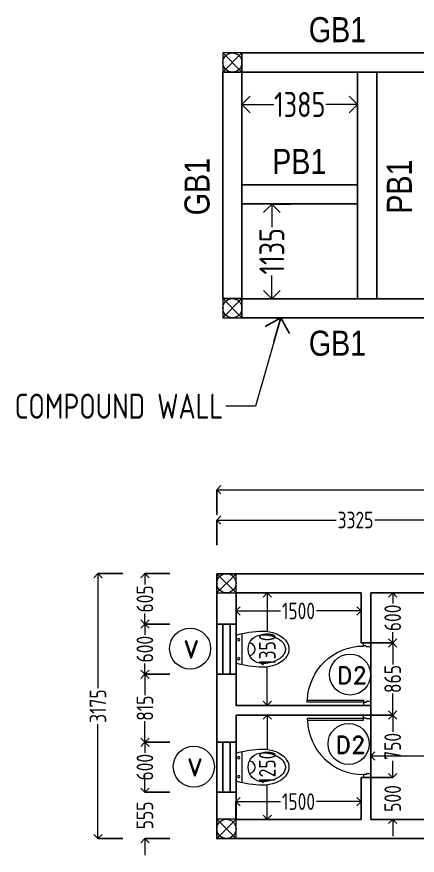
# Model space of a CAD drawing. Header units: inches. Extents: x -605 to 2991212, y -2872845 to 0.
# Drawn here: x 2267838 to 2272639, y -2757840 to -2747790 of the extents above; entities that cross this region are included whole.
import ezdxf

# ---------------------------------------------------------------- set-up
doc = ezdxf.new("R2010")
doc.units = ezdxf.units.IN
doc.header["$LTSCALE"] = 600
doc.header["$MEASUREMENT"] = 0
for name, color, linetype, lineweight in [('DIM', 251, 'Continuous', 0), ('FURNITURE', 23, 'Continuous', 9), ('OBJET', 251, 'Continuous', 9), ('PV_TEXT_ROMANS', 7, 'Continuous', 0), ('rDIMension', 1, 'Continuous', 18), ('rRCC 2', 40, 'Continuous', 15), ('TEXT', 7, 'Continuous', 0)]:
    doc.layers.add(name, color=color, linetype=linetype, lineweight=lineweight)
doc.layers.add('SnT-ROAD', color=25, linetype='Continuous')
doc.styles.add('DIM', font='geniso.shx', dxfattribs={"width": 0.85})
doc.styles.add('J.P', font='ARIALN.TTF')
doc.styles.add('PV_ROMAND', font='romand.shx')
doc.dimstyles.new('ST-100', dxfattribs={"dimscale": 100, "dimtxt": 2.5, "dimasz": 2, "dimexe": 0.18, "dimexo": 0.0625, "dimgap": 0.2, "dimtad": 0, "dimdec": 0, "dimzin": 0, "dimdsep": 46, "dimtxsty": 'DIM', "dimblk": 'OPEN90', "dimcen": 0.09, "dimclrd": 256, "dimclrt": 7, "dimadec": 0, "dimazin": 0, "dimtfac": 1, "dimtdec": 0, "dimtofl": 0, "dimtmove": 0, "dimatfit": 3, "dimldrblk": 'OPEN90', "dimfxl": 1, "dimtolj": 1, "dimtzin": 0, "dimlwd": -1, "dimarcsym": 0})
doc.dimstyles.new('ST-150', dxfattribs={"dimscale": 75, "dimtxt": 3, "dimasz": 2, "dimexe": 0.18, "dimexo": 0.0625, "dimgap": 0.2, "dimtad": 0, "dimdec": 0, "dimlfac": 2, "dimzin": 0, "dimdsep": 46, "dimtxsty": 'DIM', "dimblk": 'OPEN90', "dimcen": 0.09, "dimclrd": 256, "dimclrt": 7, "dimadec": 0, "dimazin": 0, "dimtfac": 1, "dimtdec": 0, "dimtofl": 0, "dimtmove": 0, "dimatfit": 3, "dimldrblk": 'OPEN90', "dimfxl": 1, "dimtolj": 1, "dimtzin": 0, "dimlwd": -1, "dimarcsym": 0})

# ---------------------------------------------------------------- blocks, each defined once
blk = doc.blocks.new('_Open90')
at = {"color": 0, "linetype": 'ByBlock', "lineweight": -2}
for p, q in [((-0.5, 0.5), (0, 0)), ((0, 0), (-1, 0)), ((0, 0), (-0.5, -0.5))]:
    blk.add_line(p, q, dxfattribs=at)
blk = doc.blocks.new('*D2023')
at = {"layer": 'Defpoints', "color": 0}
for p in [(2270538, -2748731), (2271924, -2748731), (2271924, -2748841)]:
    blk.add_point(p, dxfattribs=at)
at = {"layer": 'rDIMension', "color": 0, "linetype": 'ByBlock', "lineweight": -2}
for p, q in [((2270538, -2748731), (2270538, -2748841)), ((2271924, -2748731), (2271924, -2748841))]:
    blk.add_line(p, q, dxfattribs=at)
at = {"layer": 'rDIMension'}
for p, q in [((2270738, -2748841), (2270918, -2748841)), ((2271724, -2748841), (2271544, -2748841))]:
    blk.add_line(p, q, dxfattribs=at)
at = {"layer": 'rDIMension', "xscale": 200, "yscale": 200, "zscale": 200, "rotation": 180}
blk.add_blockref('_Open90', (2270538, -2748841), dxfattribs=at)
at = {"layer": 'rDIMension', "xscale": 200, "yscale": 200, "zscale": 200}
blk.add_blockref('_Open90', (2271924, -2748841), dxfattribs=at)
at = {"layer": 'rDIMension', "color": 7, "insert": (2271231, -2748841), "char_height": 300, "attachment_point": 5, "style": 'DIM'}
blk.add_mtext('\\A1;1385', dxfattribs=at)
blk = doc.blocks.new('*D2024')
at = {"layer": 'Defpoints', "color": 0}
for p in [(2271122, -2750034), (2270896, -2751169), (2271122, -2751169)]:
    blk.add_point(p, dxfattribs=at)
at = {"layer": 'rDIMension', "color": 0, "linetype": 'ByBlock', "lineweight": -2}
for p, q in [((2271122, -2750034), (2270896, -2750034)), ((2271122, -2751169), (2270896, -2751169))]:
    blk.add_line(p, q, dxfattribs=at)
at = {"layer": 'rDIMension'}
for p, q in [((2270896, -2750234), (2270896, -2750313)), ((2270896, -2750969), (2270896, -2750889))]:
    blk.add_line(p, q, dxfattribs=at)
at = {"layer": 'rDIMension', "xscale": 200, "yscale": 200, "zscale": 200}
for p, rotation in [((2270896, -2750034), 90), ((2270896, -2751169), 270)]:
    blk.add_blockref('_Open90', p, dxfattribs=dict(at, rotation=rotation))
at = {"layer": 'rDIMension', "color": 7, "insert": (2270896, -2750601), "char_height": 300, "attachment_point": 5, "rotation": 90, "style": 'DIM'}
blk.add_mtext('\\A1;1135', dxfattribs=at)
blk = doc.blocks.new('door1')
at = {"layer": 'FURNITURE', "ltscale": 10}
blk.add_line((-29102.45, -2427.68), (-29134.02, -2427.68), dxfattribs=at)
for points in [[(-29103.25, -2391.1), (-29103.25, -2423.54), (-29102.22, -2423.54), (-29102.22, -2391.1)], [(-29134.02, -2425.03), (-29134.47, -2425.03), (-29134.47, -2423.52), (-29136.24, -2423.52), (-29136.24, -2427.68), (-29134.02, -2427.68)], [(-29102.45, -2425.03), (-29102.01, -2425.03), (-29102.01, -2423.52), (-29100.24, -2423.52), (-29100.24, -2427.68), (-29102.45, -2427.68)]]:
    blk.add_lwpolyline(points, close=True, dxfattribs=at)
blk.add_arc((-29102.22, -2423.52), 32.24, 91.8346, 180, dxfattribs=at)
blk = doc.blocks.new('D2')
at = {"layer": 'TEXT'}
blk.add_circle((2458089, -2300414), 246, dxfattribs=at)
at = {"layer": 'TEXT', "insert": (2457932, -2300321), "char_height": 206.1, "attachment_point": 1, "style": 'PV_ROMAND'}
blk.add_mtext('D2', dxfattribs=at)
blk = doc.blocks.new('WC')
at = {"layer": 'OBJET'}
for p, q in [((-6.48, 2.5), (6.48, 2.5)), ((-5.84, 0), (5.84, 0))]:
    blk.add_line(p, q, dxfattribs=at)
for centre in [(-3.93, 1.15), (3.93, 1.15)]:
    blk.add_circle(centre, 0.504, dxfattribs=at)
for centre, radius, start, end in [((34.68, 11.75), 42.19, 181.0205, 196.1744), ((0, 11), 6, 180, 0), ((-34.68, 11.75), 42.19, 343.8256, 358.9795), ((0, 5), 2.79, 13.4234, 166.5766)]:
    blk.add_arc(centre, radius, start, end, dxfattribs=at)
blk.add_ellipse((0, 11), major_axis=(0, 11), ratio=0.681818, start_param=4.712389, end_param=7.853982, dxfattribs=at)
blk.add_open_spline([(6, 11), (6, 11.71), (5.95, 12.42), (5.68, 14.24), (5.38, 15.32), (4.55, 17.24), (4.03, 18.06), (2.88, 19.36), (2.26, 19.83), (1.01, 20.41), (0.39, 20.53), (-0.74, 20.46), (-1.26, 20.32), (-2.29, 19.8), (-2.8, 19.41), (-3.77, 18.39), (-4.22, 17.76), (-4.99, 16.29), (-5.31, 15.46), (-5.78, 13.68), (-5.93, 12.73), (-5.99, 11.52), (-6, 11.26), (-6, 11)], degree=3, knots=[4.712389, 4.712389, 4.712389, 4.712389, 4.92559, 4.92559, 5.275668, 5.275668, 5.625747, 5.625747, 5.975825, 5.975825, 6.325903, 6.325903, 6.616019, 6.616019, 6.906135, 6.906135, 7.196251, 7.196251, 7.486368, 7.486368, 7.776484, 7.776484, 7.853982, 7.853982, 7.853982, 7.853982], dxfattribs=at)
blk = doc.blocks.new('5TV')
at = {"layer": 'SnT-ROAD', "color": 5, "linetype": 'ByBlock'}
blk.add_lwpolyline([(2695000, -2336680), (2695000, -2337280), (2695230, -2337280), (2695230, -2336680)], close=True, dxfattribs=at)
for points in [[(2695071, -2337280), (2695071, -2336680)], [(2695159, -2337280), (2695159, -2336680)]]:
    blk.add_lwpolyline(points, dxfattribs=at)
blk = doc.blocks.new('*D2028')
at = {"layer": 'Defpoints', "color": 0}
for p in [(2276096, -2753460), (2270236, -2754465), (2276096, -2754465)]:
    blk.add_point(p, dxfattribs=at)
at = {"layer": 'DIM', "color": 0, "linetype": 'ByBlock', "lineweight": -2}
for p, q in [((2270236, -2753760), (2270236, -2753460)), ((2276096, -2753760), (2276096, -2753460))]:
    blk.add_line(p, q, dxfattribs=at)
at = {"layer": 'DIM', "linetype": 'ByBlock'}
for p, q in [((2270336, -2753460), (2272934, -2753460)), ((2275996, -2753460), (2273399, -2753460))]:
    blk.add_line(p, q, dxfattribs=at)
at = {"layer": 'DIM', "xscale": 100, "yscale": 100, "zscale": 100}
for p, rotation in [((2270236, -2753460), 179.9999999999955), ((2276096, -2753460), 359.9999999999955)]:
    blk.add_blockref('_Open90', p, dxfattribs=dict(at, rotation=rotation))
at = {"layer": 'DIM', "color": 7, "insert": (2273166, -2753460), "char_height": 200, "attachment_point": 5, "style": 'DIM'}
blk.add_mtext('\\A1;5860', dxfattribs=at)
blk = doc.blocks.new('*D2030')
at = {"layer": 'Defpoints', "color": 0}
for p in [(2270466, -2754912), (2271966, -2754912), (2271966, -2754912)]:
    blk.add_point(p, dxfattribs=at)
at = {"layer": 'DIM', "color": 0, "linetype": 'ByBlock', "lineweight": -2}
for p, q in [((2270466, -2754912), (2270466, -2754912)), ((2271966, -2754912), (2271966, -2754912))]:
    blk.add_line(p, q, dxfattribs=at)
at = {"layer": 'DIM', "linetype": 'ByBlock'}
for p, q in [((2270566, -2754912), (2271001, -2754912)), ((2271866, -2754912), (2271432, -2754912))]:
    blk.add_line(p, q, dxfattribs=at)
at = {"layer": 'DIM', "xscale": 100, "yscale": 100, "zscale": 100}
for p, rotation in [((2270466, -2754912), 179.9999999999822), ((2271966, -2754912), 359.9999999999822)]:
    blk.add_blockref('_Open90', p, dxfattribs=dict(at, rotation=rotation))
at = {"layer": 'DIM', "color": 7, "insert": (2271216, -2754912), "char_height": 200, "attachment_point": 5, "style": 'DIM'}
blk.add_mtext('\\A1;1500', dxfattribs=at)
blk = doc.blocks.new('*D2031')
at = {"layer": 'Defpoints', "color": 0}
for p in [(2270466, -2756160), (2270466, -2757410), (2270842, -2757410)]:
    blk.add_point(p, dxfattribs=at)
at = {"layer": 'DIM', "color": 0, "linetype": 'ByBlock', "lineweight": -2}
for p, q in [((2270542, -2756160), (2270842, -2756160)), ((2270542, -2757410), (2270842, -2757410))]:
    blk.add_line(p, q, dxfattribs=at)
at = {"layer": 'DIM', "linetype": 'ByBlock'}
for p, q in [((2270842, -2756260), (2270842, -2756570)), ((2270842, -2757310), (2270842, -2757001))]:
    blk.add_line(p, q, dxfattribs=at)
at = {"layer": 'DIM', "xscale": 100, "yscale": 100, "zscale": 100}
for p, rotation in [((2270842, -2756160), 89.99999999997867), ((2270842, -2757410), 269.9999999999786)]:
    blk.add_blockref('_Open90', p, dxfattribs=dict(at, rotation=rotation))
at = {"layer": 'DIM', "color": 7, "insert": (2270842, -2756785), "char_height": 200, "attachment_point": 5, "rotation": 90, "style": 'DIM'}
blk.add_mtext('\\A1;1250', dxfattribs=at)
blk = doc.blocks.new('*D2032')
at = {"layer": 'Defpoints', "color": 0}
for p in [(2270236, -2754465), (2268811, -2757640), (2270236, -2757640)]:
    blk.add_point(p, dxfattribs=at)
at = {"layer": 'DIM', "color": 0, "linetype": 'ByBlock', "lineweight": -2}
for p, q in [((2269111, -2754465), (2268811, -2754465)), ((2269111, -2757640), (2268811, -2757640))]:
    blk.add_line(p, q, dxfattribs=at)
at = {"layer": 'DIM', "linetype": 'ByBlock'}
for p, q in [((2268811, -2754565), (2268811, -2755837)), ((2268811, -2757540), (2268811, -2756268))]:
    blk.add_line(p, q, dxfattribs=at)
at = {"layer": 'DIM', "xscale": 100, "yscale": 100, "zscale": 100}
for p, rotation in [((2268811, -2754465), 90), ((2268811, -2757640), 270)]:
    blk.add_blockref('_Open90', p, dxfattribs=dict(at, rotation=rotation))
at = {"layer": 'DIM', "color": 7, "insert": (2268811, -2756053), "char_height": 200, "attachment_point": 5, "rotation": 90, "style": 'DIM'}
blk.add_mtext('\\A1;3175', dxfattribs=at)
blk = doc.blocks.new('*D2033')
at = {"layer": 'Defpoints', "color": 0}
for p in [(2272081, -2755939), (2275866, -2755939), (2275866, -2756649)]:
    blk.add_point(p, dxfattribs=at)
at = {"layer": 'DIM', "color": 0, "linetype": 'ByBlock', "lineweight": -2}
for p, q in [((2272081, -2756349), (2272081, -2756649)), ((2275866, -2756349), (2275866, -2756649))]:
    blk.add_line(p, q, dxfattribs=at)
at = {"layer": 'DIM', "linetype": 'ByBlock'}
for p, q in [((2272181, -2756649), (2273741, -2756649)), ((2275766, -2756649), (2274206, -2756649))]:
    blk.add_line(p, q, dxfattribs=at)
at = {"layer": 'DIM', "xscale": 100, "yscale": 100, "zscale": 100}
for p, rotation in [((2272081, -2756649), 179.9999999999859), ((2275866, -2756649), 359.9999999999859)]:
    blk.add_blockref('_Open90', p, dxfattribs=dict(at, rotation=rotation))
at = {"layer": 'DIM', "color": 7, "insert": (2273974, -2756649), "char_height": 200, "attachment_point": 5, "style": 'DIM'}
blk.add_mtext('\\A1;3785', dxfattribs=at)
blk = doc.blocks.new('*D2034')
at = {"layer": 'Defpoints', "color": 0}
for p in [(2272559, -2754695), (2272559, -2757410), (2272912, -2757410)]:
    blk.add_point(p, dxfattribs=at)
at = {"layer": 'DIM', "color": 0, "linetype": 'ByBlock', "lineweight": -2}
for p, q in [((2272612, -2754695), (2272912, -2754695)), ((2272612, -2757410), (2272912, -2757410))]:
    blk.add_line(p, q, dxfattribs=at)
at = {"layer": 'DIM', "linetype": 'ByBlock'}
for p, q in [((2272912, -2754795), (2272912, -2755837)), ((2272912, -2757310), (2272912, -2756268))]:
    blk.add_line(p, q, dxfattribs=at)
at = {"layer": 'DIM', "xscale": 100, "yscale": 100, "zscale": 100}
for p, rotation in [((2272912, -2754695), 90.00000000046188), ((2272912, -2757410), 270.0000000004619)]:
    blk.add_blockref('_Open90', p, dxfattribs=dict(at, rotation=rotation))
at = {"layer": 'DIM', "color": 7, "insert": (2272912, -2756053), "char_height": 200, "attachment_point": 5, "rotation": 90, "style": 'DIM'}
blk.add_mtext('\\A1;2715', dxfattribs=at)
blk = doc.blocks.new('*D2035')
at = {"layer": 'Defpoints', "color": 0}
for p in [(2270825, -2754695), (2270842, -2754695), (2270842, -2756045)]:
    blk.add_point(p, dxfattribs=at)
at = {"layer": 'DIM', "color": 0, "linetype": 'ByBlock', "lineweight": -2}
for p, q in [((2270825, -2754695), (2270842, -2754695)), ((2270842, -2756045), (2270842, -2756045))]:
    blk.add_line(p, q, dxfattribs=at)
at = {"layer": 'DIM', "linetype": 'ByBlock'}
for p, q in [((2270842, -2754795), (2270842, -2755155)), ((2270842, -2755945), (2270842, -2755586))]:
    blk.add_line(p, q, dxfattribs=at)
at = {"layer": 'DIM', "xscale": 100, "yscale": 100, "zscale": 100}
for p, rotation in [((2270842, -2754695), 90), ((2270842, -2756045), 270)]:
    blk.add_blockref('_Open90', p, dxfattribs=dict(at, rotation=rotation))
at = {"layer": 'DIM', "color": 7, "insert": (2270842, -2755370), "char_height": 200, "attachment_point": 5, "rotation": 90, "style": 'DIM'}
blk.add_mtext('\\A1;1350', dxfattribs=at)
blk = doc.blocks.new('*D2036')
at = {"layer": 'Defpoints', "color": 0}
for p in [(2272081, -2754695), (2272081, -2755295), (2272345, -2755295)]:
    blk.add_point(p, dxfattribs=at)
at = {"layer": 'DIM', "color": 0, "linetype": 'ByBlock', "lineweight": -2}
for p, q in [((2272081, -2754695), (2272345, -2754695)), ((2272081, -2755295), (2272345, -2755295))]:
    blk.add_line(p, q, dxfattribs=at)
at = {"layer": 'DIM', "linetype": 'ByBlock'}
for p, q in [((2272345, -2754795), (2272345, -2754822)), ((2272345, -2755195), (2272345, -2755168))]:
    blk.add_line(p, q, dxfattribs=at)
at = {"layer": 'DIM', "xscale": 100, "yscale": 100, "zscale": 100}
for p, rotation in [((2272345, -2754695), 90), ((2272345, -2755295), 270)]:
    blk.add_blockref('_Open90', p, dxfattribs=dict(at, rotation=rotation))
at = {"layer": 'DIM', "color": 7, "insert": (2272345, -2754995), "char_height": 200, "attachment_point": 5, "rotation": 90, "style": 'DIM'}
blk.add_mtext('\\A1;600', dxfattribs=at)
blk = doc.blocks.new('*D2037')
at = {"layer": 'Defpoints', "color": 0}
for p in [(2272081, -2755295), (2272081, -2756160), (2272345, -2756160)]:
    blk.add_point(p, dxfattribs=at)
at = {"layer": 'DIM', "color": 0, "linetype": 'ByBlock', "lineweight": -2}
for p, q in [((2272081, -2755295), (2272345, -2755295)), ((2272081, -2756160), (2272345, -2756160))]:
    blk.add_line(p, q, dxfattribs=at)
at = {"layer": 'DIM', "linetype": 'ByBlock'}
for p, q in [((2272345, -2755395), (2272345, -2755555)), ((2272345, -2756060), (2272345, -2755901))]:
    blk.add_line(p, q, dxfattribs=at)
at = {"layer": 'DIM', "xscale": 100, "yscale": 100, "zscale": 100}
for p, rotation in [((2272345, -2755295), 90), ((2272345, -2756160), 270)]:
    blk.add_blockref('_Open90', p, dxfattribs=dict(at, rotation=rotation))
at = {"layer": 'DIM', "color": 7, "insert": (2272345, -2755728), "char_height": 200, "attachment_point": 5, "rotation": 90, "style": 'DIM'}
blk.add_mtext('\\A1;865', dxfattribs=at)
blk = doc.blocks.new('*D2038')
at = {"layer": 'Defpoints', "color": 0}
for p in [(2272081, -2756160), (2272081, -2756910), (2272345, -2756910)]:
    blk.add_point(p, dxfattribs=at)
at = {"layer": 'DIM', "color": 0, "linetype": 'ByBlock', "lineweight": -2}
for p, q in [((2272081, -2756160), (2272345, -2756160)), ((2272081, -2756910), (2272345, -2756910))]:
    blk.add_line(p, q, dxfattribs=at)
at = {"layer": 'DIM', "linetype": 'ByBlock'}
for p, q in [((2272345, -2756260), (2272345, -2756362)), ((2272345, -2756810), (2272345, -2756708))]:
    blk.add_line(p, q, dxfattribs=at)
at = {"layer": 'DIM', "xscale": 100, "yscale": 100, "zscale": 100}
for p, rotation in [((2272345, -2756160), 90), ((2272345, -2756910), 270)]:
    blk.add_blockref('_Open90', p, dxfattribs=dict(at, rotation=rotation))
at = {"layer": 'DIM', "color": 7, "insert": (2272345, -2756535), "char_height": 200, "attachment_point": 5, "rotation": 90, "style": 'DIM'}
blk.add_mtext('\\A1;750', dxfattribs=at)
blk = doc.blocks.new('*D2039')
at = {"layer": 'Defpoints', "color": 0}
for p in [(2272081, -2756910), (2272345, -2757410), (2273282, -2757410)]:
    blk.add_point(p, dxfattribs=at)
at = {"layer": 'DIM', "linetype": 'ByBlock'}
for p, q in [((2272345, -2756810), (2272345, -2756710)), ((2272345, -2757510), (2272345, -2757610))]:
    blk.add_line(p, q, dxfattribs=at)
at = {"layer": 'DIM', "color": 0, "linetype": 'ByBlock', "lineweight": -2}
for p, q in [((2272081, -2756910), (2272345, -2756910)), ((2272645, -2757410), (2272345, -2757410))]:
    blk.add_line(p, q, dxfattribs=at)
at = {"layer": 'DIM', "xscale": 100, "yscale": 100, "zscale": 100}
for p, rotation in [((2272345, -2756910), 270), ((2272345, -2757410), 90)]:
    blk.add_blockref('_Open90', p, dxfattribs=dict(at, rotation=rotation))
at = {"layer": 'DIM', "color": 7, "insert": (2272345, -2757160), "char_height": 200, "attachment_point": 5, "rotation": 90, "style": 'DIM'}
blk.add_mtext('\\A1;500', dxfattribs=at)
blk = doc.blocks.new('V')
at = {"layer": 'TEXT'}
blk.add_circle((2924932, -2650684), 246, dxfattribs=at)
at = {"layer": 'TEXT', "insert": (2925023, -2650609), "char_height": 206, "attachment_point": 1, "rotation": 270, "style": 'PV_ROMAND'}
blk.add_mtext('V', dxfattribs=at)
blk = doc.blocks.new('*D2046')
at = {"layer": 'Defpoints', "color": 0}
for p in [(2271966, -2757197), (2270466, -2757410), (2271966, -2757410)]:
    blk.add_point(p, dxfattribs=at)
at = {"layer": 'DIM', "color": 0, "linetype": 'ByBlock', "lineweight": -2}
for p, q in [((2270466, -2757410), (2270466, -2757197)), ((2271966, -2757410), (2271966, -2757197))]:
    blk.add_line(p, q, dxfattribs=at)
at = {"layer": 'DIM', "linetype": 'ByBlock'}
for p, q in [((2270566, -2757197), (2271001, -2757197)), ((2271866, -2757197), (2271432, -2757197))]:
    blk.add_line(p, q, dxfattribs=at)
at = {"layer": 'DIM', "xscale": 100, "yscale": 100, "zscale": 100, "rotation": 180}
blk.add_blockref('_Open90', (2270466, -2757197), dxfattribs=at)
at = {"layer": 'DIM', "xscale": 100, "yscale": 100, "zscale": 100}
blk.add_blockref('_Open90', (2271966, -2757197), dxfattribs=at)
at = {"layer": 'DIM', "color": 7, "insert": (2271216, -2757197), "char_height": 200, "attachment_point": 5, "style": 'DIM'}
blk.add_mtext('\\A1;1500', dxfattribs=at)
blk = doc.blocks.new('*D2051')
at = {"layer": 'Defpoints', "color": 0}
for p in [(2270236, -2753822), (2270236, -2754465), (2273561, -2754465)]:
    blk.add_point(p, dxfattribs=at)
at = {"layer": 'DIM', "color": 0, "linetype": 'ByBlock', "lineweight": -2}
for p, q in [((2270236, -2754122), (2270236, -2753822)), ((2273561, -2754122), (2273561, -2753822))]:
    blk.add_line(p, q, dxfattribs=at)
at = {"layer": 'DIM', "linetype": 'ByBlock'}
for p, q in [((2270336, -2753822), (2271666, -2753822)), ((2273461, -2753822), (2272131, -2753822))]:
    blk.add_line(p, q, dxfattribs=at)
at = {"layer": 'DIM', "xscale": 100, "yscale": 100, "zscale": 100, "rotation": 180}
blk.add_blockref('_Open90', (2270236, -2753822), dxfattribs=at)
at = {"layer": 'DIM', "xscale": 100, "yscale": 100, "zscale": 100}
blk.add_blockref('_Open90', (2273561, -2753822), dxfattribs=at)
at = {"layer": 'DIM', "color": 7, "insert": (2271899, -2753822), "char_height": 200, "attachment_point": 5, "style": 'DIM'}
blk.add_mtext('\\A1;3325', dxfattribs=at)
blk = doc.blocks.new('*D2052')
at = {"layer": 'Defpoints', "color": 0}
for p in [(2270236, -2754465), (2269374, -2755070), (2270236, -2755070)]:
    blk.add_point(p, dxfattribs=at)
at = {"layer": 'DIM', "color": 0, "linetype": 'ByBlock', "lineweight": -2}
for p, q in [((2269674, -2754465), (2269374, -2754465)), ((2269674, -2755070), (2269374, -2755070))]:
    blk.add_line(p, q, dxfattribs=at)
at = {"layer": 'DIM', "linetype": 'ByBlock'}
for p, q in [((2269374, -2754565), (2269374, -2754595)), ((2269374, -2754970), (2269374, -2754941))]:
    blk.add_line(p, q, dxfattribs=at)
at = {"layer": 'DIM', "xscale": 100, "yscale": 100, "zscale": 100}
for p, rotation in [((2269374, -2754465), 90), ((2269374, -2755070), 270)]:
    blk.add_blockref('_Open90', p, dxfattribs=dict(at, rotation=rotation))
at = {"layer": 'DIM', "color": 7, "insert": (2269374, -2754768), "char_height": 200, "attachment_point": 5, "rotation": 90, "style": 'DIM'}
blk.add_mtext('\\A1;605', dxfattribs=at)
blk = doc.blocks.new('*D2053')
at = {"layer": 'Defpoints', "color": 0}
for p in [(2270236, -2755070), (2269374, -2755670), (2270236, -2755670)]:
    blk.add_point(p, dxfattribs=at)
at = {"layer": 'DIM', "color": 0, "linetype": 'ByBlock', "lineweight": -2}
for p, q in [((2269674, -2755070), (2269374, -2755070)), ((2269674, -2755670), (2269374, -2755670))]:
    blk.add_line(p, q, dxfattribs=at)
at = {"layer": 'DIM', "linetype": 'ByBlock'}
for p, q in [((2269374, -2755170), (2269374, -2755197)), ((2269374, -2755570), (2269374, -2755543))]:
    blk.add_line(p, q, dxfattribs=at)
at = {"layer": 'DIM', "xscale": 100, "yscale": 100, "zscale": 100}
for p, rotation in [((2269374, -2755070), 90), ((2269374, -2755670), 270)]:
    blk.add_blockref('_Open90', p, dxfattribs=dict(at, rotation=rotation))
at = {"layer": 'DIM', "color": 7, "insert": (2269374, -2755370), "char_height": 200, "attachment_point": 5, "rotation": 90, "style": 'DIM'}
blk.add_mtext('\\A1;600', dxfattribs=at)
blk = doc.blocks.new('*D2054')
at = {"layer": 'Defpoints', "color": 0}
for p in [(2270236, -2755670), (2269374, -2756485), (2270236, -2756485)]:
    blk.add_point(p, dxfattribs=at)
at = {"layer": 'DIM', "color": 0, "linetype": 'ByBlock', "lineweight": -2}
for p, q in [((2269674, -2755670), (2269374, -2755670)), ((2269674, -2756485), (2269374, -2756485))]:
    blk.add_line(p, q, dxfattribs=at)
at = {"layer": 'DIM', "linetype": 'ByBlock'}
for p, q in [((2269374, -2755770), (2269374, -2755922)), ((2269374, -2756385), (2269374, -2756234))]:
    blk.add_line(p, q, dxfattribs=at)
at = {"layer": 'DIM', "xscale": 100, "yscale": 100, "zscale": 100}
for p, rotation in [((2269374, -2755670), 90), ((2269374, -2756485), 270)]:
    blk.add_blockref('_Open90', p, dxfattribs=dict(at, rotation=rotation))
at = {"layer": 'DIM', "color": 7, "insert": (2269374, -2756078), "char_height": 200, "attachment_point": 5, "rotation": 90, "style": 'DIM'}
blk.add_mtext('\\A1;815', dxfattribs=at)
blk = doc.blocks.new('*D2055')
at = {"layer": 'Defpoints', "color": 0}
for p in [(2270236, -2756485), (2269374, -2757085), (2270236, -2757085)]:
    blk.add_point(p, dxfattribs=at)
at = {"layer": 'DIM', "color": 0, "linetype": 'ByBlock', "lineweight": -2}
for p, q in [((2269674, -2756485), (2269374, -2756485)), ((2269674, -2757085), (2269374, -2757085))]:
    blk.add_line(p, q, dxfattribs=at)
at = {"layer": 'DIM', "linetype": 'ByBlock'}
for p, q in [((2269374, -2756585), (2269374, -2756612)), ((2269374, -2756985), (2269374, -2756958))]:
    blk.add_line(p, q, dxfattribs=at)
at = {"layer": 'DIM', "xscale": 100, "yscale": 100, "zscale": 100}
for p, rotation in [((2269374, -2756485), 90), ((2269374, -2757085), 270)]:
    blk.add_blockref('_Open90', p, dxfattribs=dict(at, rotation=rotation))
at = {"layer": 'DIM', "color": 7, "insert": (2269374, -2756785), "char_height": 200, "attachment_point": 5, "rotation": 90, "style": 'DIM'}
blk.add_mtext('\\A1;600', dxfattribs=at)
blk = doc.blocks.new('*D2056')
at = {"layer": 'Defpoints', "color": 0}
for p in [(2270236, -2757085), (2269374, -2757640), (2270236, -2757640)]:
    blk.add_point(p, dxfattribs=at)
at = {"layer": 'DIM', "linetype": 'ByBlock'}
for p, q in [((2269374, -2756985), (2269374, -2756885)), ((2269374, -2757740), (2269374, -2757840))]:
    blk.add_line(p, q, dxfattribs=at)
at = {"layer": 'DIM', "color": 0, "linetype": 'ByBlock', "lineweight": -2}
for p, q in [((2269674, -2757085), (2269374, -2757085)), ((2269674, -2757640), (2269374, -2757640))]:
    blk.add_line(p, q, dxfattribs=at)
at = {"layer": 'DIM', "xscale": 100, "yscale": 100, "zscale": 100}
for p, rotation in [((2269374, -2757085), 270), ((2269374, -2757640), 90)]:
    blk.add_blockref('_Open90', p, dxfattribs=dict(at, rotation=rotation))
at = {"layer": 'DIM', "color": 7, "insert": (2269374, -2757363), "char_height": 200, "attachment_point": 5, "rotation": 90, "style": 'DIM'}
blk.add_mtext('\\A1;555', dxfattribs=at)

msp = doc.modelspace()

# ---------------------------------------------------------------- linework, layer by layer
at = {"color": 1}
for points in [[(2270538.2, -2748223.7), (2273123.2, -2748223.7), (2273123.2, -2748454.1), (2270538.2, -2748454.1)], [(2270308.2, -2751168.3), (2270538.2, -2751168.3), (2270538.2, -2748454.1), (2270308.2, -2748454.1)], [(2271923.6, -2748453.7), (2272153.2, -2748453.7), (2272153.2, -2751168.7), (2271923.6, -2751168.7)], [(2270538.2, -2749803.7), (2271923.2, -2749803.7), (2271923.2, -2750033.7), (2270538.2, -2750033.7)], [(2270538.2, -2751168.7), (2273123.2, -2751168.7), (2273123.2, -2751398.7), (2270538.2, -2751398.7)]]:
    msp.add_lwpolyline(points, close=True, dxfattribs=at)
at = {"layer": 'DIM', "color": 3, "linetype": 'ByBlock'}
for centre in [(2270423.2, -2748338.7), (2270423.2, -2751283.3)]:
    msp.add_circle(centre, 115, dxfattribs=at)
at = {"layer": 'DIM', "linetype": 'ByBlock'}
for centre in [(2270351.5, -2754580.2), (2270351.5, -2757524.8)]:
    msp.add_circle(centre, 115, dxfattribs=at)
at = {"layer": 'rRCC 2', "color": 6}
for p, q in [((2270538.2, -2748223.7), (2270308.2, -2748453.7)), ((2270538.2, -2748453.7), (2270308.2, -2748223.7)), ((2270538.2, -2751168.3), (2270308.2, -2751398.3)), ((2270538.2, -2751398.3), (2270308.2, -2751168.3))]:
    msp.add_line(p, q, dxfattribs=at)
at = {"layer": 'rRCC 2'}
for p, q in [((2270466.5, -2754465.2), (2270236.5, -2754695.2)), ((2270466.5, -2754695.2), (2270236.5, -2754465.2)), ((2270466.5, -2757409.8), (2270236.5, -2757639.8)), ((2270466.5, -2757639.8), (2270236.5, -2757409.8))]:
    msp.add_line(p, q, dxfattribs=at)
at = {"layer": 'rRCC 2', "color": 6}
for points in [[(2270538.2, -2748223.7), (2270308.2, -2748223.7), (2270308.2, -2748453.7), (2270538.2, -2748453.7)], [(2270538.2, -2751168.3), (2270308.2, -2751168.3), (2270308.2, -2751398.3), (2270538.2, -2751398.3)]]:
    msp.add_lwpolyline(points, close=True, dxfattribs=at)
at = {"layer": 'rRCC 2'}
for points in [[(2270466.5, -2754465.2), (2270236.5, -2754465.2), (2270236.5, -2754695.2), (2270466.5, -2754695.2)], [(2270466.5, -2757409.8), (2270236.5, -2757409.8), (2270236.5, -2757639.8), (2270466.5, -2757639.8)]]:
    msp.add_lwpolyline(points, close=True, dxfattribs=at)
at = {"layer": 'SnT-ROAD', "linetype": 'ByBlock'}
msp.add_lwpolyline([(2270236.5, -2754465.2), (2276096.5, -2754465.2), (2276096.5, -2757640.2), (2270236.5, -2757640.2)], close=True, dxfattribs=at)
for points in [[(2271966.5, -2755295.2), (2271966.5, -2754695.2), (2270466.5, -2754695.2), (2270466.5, -2756045.2), (2272081.5, -2756045.2)], [(2270466.5, -2756160.2), (2272081.5, -2756160.2), (2272081.5, -2754695.2)], [(2270466.5, -2756045.2), (2270466.5, -2754695.2), (2271966.5, -2754695.2)], [(2272081.5, -2754695.2), (2275866.5, -2754695.2), (2275866.5, -2756510.2)], [(2272081.5, -2755295.2), (2271966.5, -2755295.2)], [(2270466.5, -2756160.2), (2270466.5, -2757410.2), (2271966.5, -2757410.2), (2271966.5, -2756910.2)], [(2271966.5, -2757410.2), (2270466.5, -2757410.2), (2270466.5, -2756160.2)], [(2272081.5, -2757410.2), (2272081.5, -2756160.2)], [(2272081.5, -2756910.2), (2271966.5, -2756910.2)], [(2275866.5, -2757410.2), (2272081.5, -2757410.2)]]:
    msp.add_lwpolyline(points, dxfattribs=at)

# ---------------------------------------------------------------- block references
at = {"linetype": 'ByBlock', "xscale": -28.86666666666667, "yscale": 28.86666666666667, "zscale": 28.86666666666667, "rotation": 270.0000000000005}
for p in [(2270466.5, -2755370.2), (2270466.5, -2756785.2)]:
    msp.add_blockref('WC', p, dxfattribs=at)
at = {"layer": 'DIM', "linetype": 'ByBlock', "rotation": 90}
for p in [(-380767.4, -5680295.1), (-380723.3, -5681710.6)]:
    msp.add_blockref('V', p, dxfattribs=at)
at = {"layer": 'FURNITURE', "yscale": 20.83333333353723, "zscale": 20.83333333353723}
for p, xscale, rotation in [((2221504.8, -3362300.2), -20.83333333353723, 90.00000000000033), ((2221504.8, -2149905.3), 20.83333333353723, 90.00000000000051)]:
    msp.add_blockref('door1', p, dxfattribs=dict(at, xscale=xscale, rotation=rotation))
at = {"layer": 'SnT-ROAD', "linetype": 'ByBlock', "rotation": 3.419401984568259e-07}
for p in [(-424763.5, -418389.8), (-424763.5, -419804.8)]:
    msp.add_blockref('5TV', p, dxfattribs=at)
at = {"layer": 'SnT-ROAD', "linetype": 'ByBlock'}
for p in [(-186254.9, -455260.1), (-186273, -456092.5)]:
    msp.add_blockref('D2', p, dxfattribs=at)

# ---------------------------------------------------------------- texts
at = {"layer": 'PV_TEXT_ROMANS', "char_height": 300, "width": 2396.759, "attachment_point": 1, "style": 'J.P'}
for s, insert in [('\\pxqc;GB1', (2270484.8, -2747794)), ('\\pxqc;GB1', (2270484.8, -2747794)), ('\\pxqc;PB1', (2270026.7, -2749373.8)), ('\\pxqc;GB1', (2270484.8, -2751552.2))]:
    msp.add_mtext(s, dxfattribs=dict(at, insert=insert))
at = {"layer": 'PV_TEXT_ROMANS', "char_height": 300, "width": 2396.759, "attachment_point": 1, "rotation": 90, "style": 'J.P'}
for s, insert in [('\\pxqc;GB1', (2269849, -2751024)), ('\\pxqc;PB1', (2272274.6, -2751024))]:
    msp.add_mtext(s, dxfattribs=dict(at, insert=insert))
at = {"layer": 'rDIMension', "color": 7, "insert": (2270313, -2752458), "char_height": 300, "width": 2863.587, "attachment_point": 6, "line_spacing_factor": 0.7, "style": 'DIM'}
msp.add_mtext('\\A1;COMPOUND WALL ', dxfattribs=at)

# ---------------------------------------------------------------- dimensions: what is measured, and where the dimension line sits
at = {"layer": 'DIM', "linetype": 'ByBlock'}
for p1, p2, distance, picture, middle in [((2270236.5, -2754465.2), (2276096.5, -2754465.2), 1005.2, '*D2028', (2273166.5, -2753460.1)), ((2270236.5, -2754465.2), (2270236.5, -2757639.8), -1425.5, '*D2032', (2268811, -2756052.5)), ((2272559.5, -2754695.2), (2272559.5, -2757410.2), 353, '*D2034', (2272912.5, -2756052.7)), ((2270466.5, -2754911.7), (2271966.5, -2754911.7), 0, '*D2030', (2271216.5, -2754911.7)), ((2272081.5, -2755938.7), (2275866.5, -2755938.7), -710.3, '*D2033', (2273974, -2756649)), ((2270466.5, -2756160.2), (2270466.5, -2757410.2), 375.4, '*D2031', (2270841.9, -2756785.2))]:
    dim = msp.add_aligned_dim(p1=p1, p2=p2, distance=distance, dimstyle='ST-100', override={"dimtxt": 2, "dimasz": 1, "dimexe": 0, "dimexo": 0, "dimblk": 'Open90', "dimfxl": 3, "dimfxlon": 1, "dimtfillclr": 256, "dimarcsym": 1}, dxfattribs=at)
    dim.commit()
    dim.dimension.update_dxf_attribs({"geometry": picture, "text_midpoint": middle})
for base, p1, p2, picture, middle in [((2270236.5, -2753821.7), (2273561.3, -2754465.2), (2270236.5, -2754465.2), '*D2051', (2271898.9, -2753821.7)), ((2271966.5, -2757196.7), (2270466.5, -2757409.8), (2271966.5, -2757410.2), '*D2046', (2271216.5, -2757196.7))]:
    dim = msp.add_linear_dim(base=base, p1=p1, p2=p2, dimstyle='ST-100', override={"dimtxt": 2, "dimasz": 1, "dimexe": 0, "dimexo": 0, "dimfxl": 3, "dimfxlon": 1, "dimtfillclr": 256, "dimarcsym": 1}, dxfattribs=at)
    dim.commit()
    dim.dimension.update_dxf_attribs({"geometry": picture, "text_midpoint": middle})
for base, p1, p2, picture, middle in [((2269374, -2755070.3), (2270236.5, -2754465.2), (2270236.5, -2755070.3), '*D2052', (2269374, -2754767.7)), ((2270841.9, -2754695.2), (2270841.9, -2756045.2), (2270825.3, -2754695.2), '*D2035', (2270841.9, -2755370.2)), ((2272345, -2755295.2), (2272081.5, -2754695.2), (2272081.5, -2755295.2), '*D2036', (2272345, -2754995.2)), ((2269374, -2755670.3), (2270236.5, -2755070.3), (2270236.5, -2755670.3), '*D2053', (2269374, -2755370.3)), ((2272345, -2756160.2), (2272081.5, -2755295.2), (2272081.5, -2756160.2), '*D2037', (2272345, -2755727.7)), ((2269374, -2756485.2), (2270236.5, -2755670.3), (2270236.5, -2756485.2), '*D2054', (2269374, -2756077.7)), ((2272345, -2756910.2), (2272081.5, -2756160.2), (2272081.5, -2756910.2), '*D2038', (2272345, -2756535.2)), ((2269374, -2757085.2), (2270236.5, -2756485.2), (2270236.5, -2757085.2), '*D2055', (2269374, -2756785.2)), ((2272345, -2757410.2), (2272081.5, -2756910.2), (2273281.9, -2757410.2), '*D2039', (2272345, -2757160.2)), ((2269374, -2757640.2), (2270236.5, -2757085.2), (2270236.5, -2757640.2), '*D2056', (2269374, -2757362.7))]:
    dim = msp.add_linear_dim(base=base, p1=p1, p2=p2, angle=90, dimstyle='ST-100', override={"dimtxt": 2, "dimasz": 1, "dimexe": 0, "dimexo": 0, "dimfxl": 3, "dimfxlon": 1, "dimtfillclr": 256, "dimarcsym": 1}, dxfattribs=at)
    dim.commit()
    dim.dimension.update_dxf_attribs({"geometry": picture, "text_midpoint": middle})
at = {"layer": 'rDIMension', "color": 1, "linetype": 'ByBlock'}
dim = msp.add_linear_dim(base=(2271923.6, -2748841.3), p1=(2270538.2, -2748730.9), p2=(2271923.6, -2748730.9), dimstyle='ST-100', override={"dimtxt": 3, "dimexe": 0, "dimexo": 0, "dimblk": 'Open90', "dimtmove": 1, "dimfxl": 1.25, "dimtfillclr": 256, "dimarcsym": 2}, dxfattribs=at)
dim.commit()
dim.dimension.update_dxf_attribs({"geometry": '*D2023', "text_midpoint": (2271230.9, -2748841.3)})
dim = msp.add_linear_dim(base=(2270896, -2751168.7), p1=(2271122, -2750033.7), p2=(2271122, -2751168.7), angle=90, dimstyle='ST-100', override={"dimtxt": 3, "dimexe": 0, "dimexo": 0, "dimblk": 'Open90', "dimtmove": 1, "dimfxl": 1.25, "dimtfillclr": 256, "dimarcsym": 2}, dxfattribs=at)
dim.commit()
dim.dimension.update_dxf_attribs({"geometry": '*D2024', "text_midpoint": (2270896, -2750601.2)})

# ---------------------------------------------------------------- leaders
at = {"layer": 'rRCC 2', "annotation_type": 0, "has_hookline": 1, "hookline_direction": 0, "horizontal_direction": (-1, 0, 0)}
msp.add_leader([(2271003.3, -2751398.7), (2270698.5, -2752458), (2270343, -2752458)], dimstyle='ST-150', override={"dimasz": 4}, dxfattribs=at)

doc.saveas('drawing.dxf')
